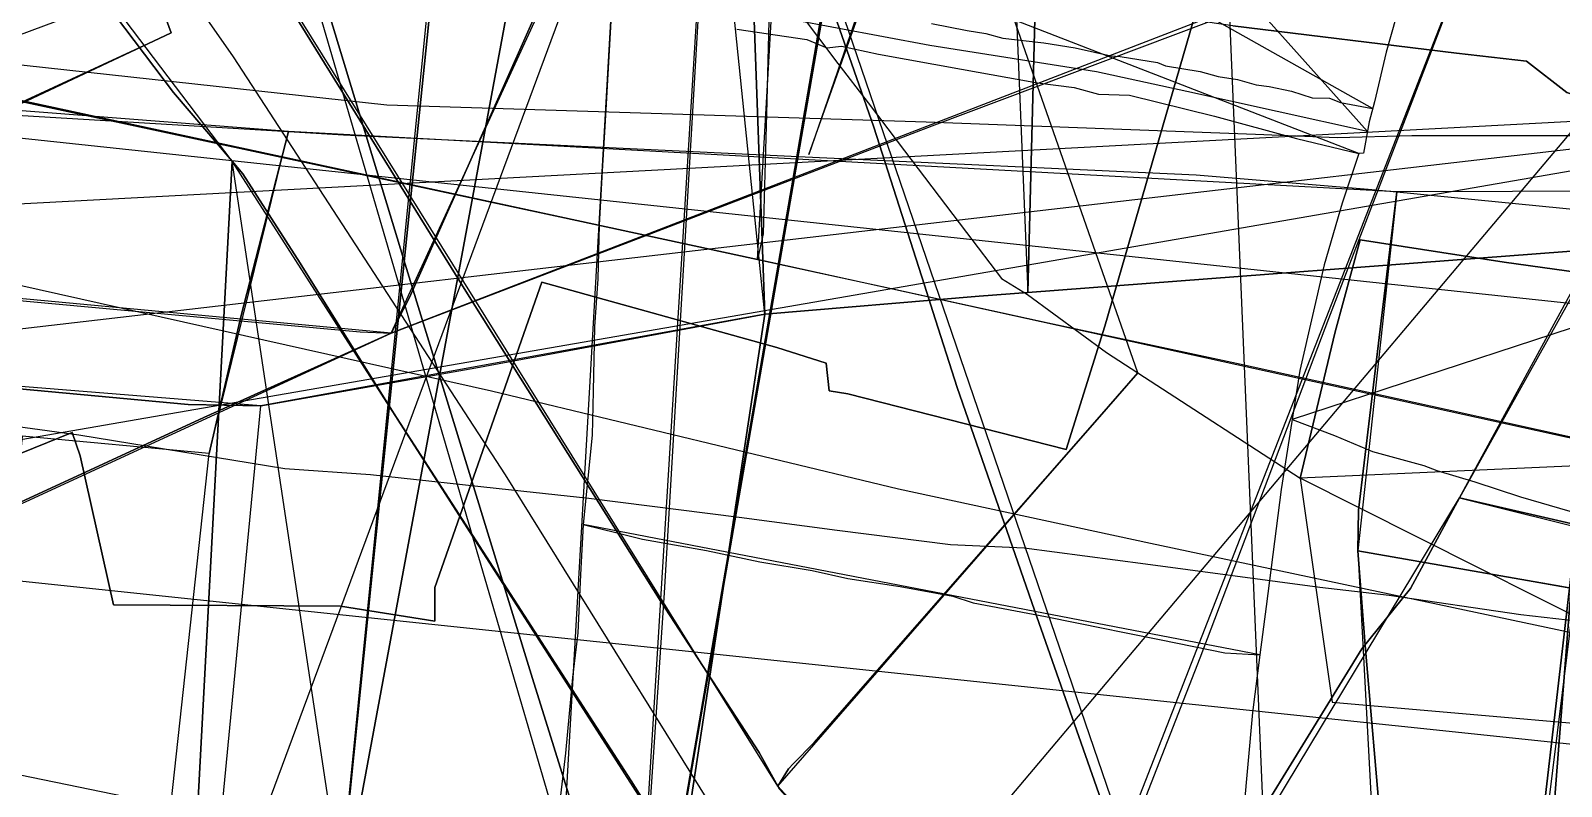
# Model space of a CAD drawing. Extents: x -6790 to 12600, y -1098 to 2171.
# Drawn here: x 172.6 to 247.7, y 288.8 to 325.9 of the extents above; entities that cross this region are included whole.
import ezdxf

# ---------------------------------------------------------------- set-up
doc = ezdxf.new("R2010")
doc.units = 0

msp = doc.modelspace()

# ---------------------------------------------------------------- linework, layer by layer
for points in [[(176.799, 621.354), (124.503, 587.195), (132.295, 497.385), (161.335, 500.87), (161.789, 393.97), (162.139, 309.203), (180.292, 307.508), (183.861, 307.442), (194.41, 309.318), (208.589, 311.94), (207.26, 348.47), (204.83, 421.273), (202.567, 495.926), (172.831, 504.27), (174.373, 546.426), (176.799, 621.354)], [(176.799, 621.354), (174.373, 546.426), (172.831, 504.27), (202.567, 495.926), (204.83, 421.273), (207.26, 348.47), (208.589, 311.94), (176.799, 621.354)], [(176.799, 621.354), (195.163, 616.672), (209.08, 613.341), (209.489, 607.653), (212.137, 557.979), (215.453, 500.954), (223.302, 499.559), (222.815, 464.58), (222.289, 409.28), (222.118, 385.626), (221.952, 331.559), (221.478, 313.005), (219.103, 312.825), (208.589, 311.94), (207.26, 348.47), (204.83, 421.273), (202.567, 495.926), (172.831, 504.27), (174.373, 546.426), (176.799, 621.354)], [(221.478, 313.005), (221.952, 331.559), (222.118, 385.626), (222.289, 409.28), (222.815, 464.58), (223.302, 499.559), (215.453, 500.954), (212.137, 557.979), (209.489, 607.653), (209.08, 613.341), (221.478, 313.005)], [(280.23, 555.874), (266.622, 485.069), (259.866, 448.662), (254.401, 421.172), (257.881, 385.103), (252.679, 340.689), (248.636, 303.439), (243.894, 262.47), (280.23, 555.874)], [(136.758, 429.073), (144.348, 427.381), (183.178, 420.48), (210.71, 415.366), (210.295, 408.933), (208.466, 380.284), (203.636, 298.258), (201.862, 271.648), (201.571, 267.292), (192.979, 267.806), (142.632, 273.942), (136.89, 274.642), (136.919, 306.498), (136.919, 332.277), (136.919, 380.949), (136.758, 429.073)], [(226.333, 412.573), (225.752, 409.887), (219.736, 375.265), (207.258, 302.874), (194.878, 231.137), (172.836, 234.941), (150.072, 238.894), (147.818, 239.234), (148.862, 249.088), (151.729, 272.435), (155.125, 300.838), (158.436, 327.904), (160.503, 344.977), (161.614, 354.362), (162.016, 354.43), (162.216, 355.235), (162.531, 364.492), (164.257, 415.133), (164.309, 416.754), (166.728, 416.676), (179.657, 415.868), (186.03, 415.42), (226.333, 412.573)], [(210.71, 415.366), (210.295, 408.933), (208.466, 380.284), (203.636, 298.258), (201.862, 271.648), (210.71, 415.366)], [(226.333, 412.573), (225.752, 409.887), (219.736, 375.265), (207.258, 302.874), (194.878, 231.137), (226.333, 412.573)], [(226.333, 412.573), (238.915, 411.685), (276.746, 408.698), (280.736, 408.297), (279.772, 401.1), (275.269, 367.113), (272.238, 343.181), (272.076, 342.696), (271.914, 342.21), (268.655, 319.716), (264.718, 292.906), (264.157, 289.861), (251.5, 292.427), (238.341, 224.172), (234.66, 224.601), (206.859, 229.069), (194.878, 231.137), (207.258, 302.874), (219.736, 375.265), (225.752, 409.887), (226.333, 412.573)], [(157.928, 399.411), (172.478, 397.108), (196.683, 393.276), (198.606, 392.913), (192.079, 326.144), (189.255, 298.574), (186.394, 270.209), (169.978, 268.835), (168.919, 268.747), (148.632, 267.729), (145.681, 267.622), (145.807, 273.87), (147.415, 292.943), (150.17, 319.954), (150.126, 321.43), (153.038, 352.225), (157.928, 399.411)], [(198.606, 392.913), (192.079, 326.144), (189.255, 298.574), (186.394, 270.209), (198.606, 392.913)], [(90.869, 291.694), (104.988, 298.063), (138.482, 313.191), (175.638, 326.992), (192.783, 334.476), (219.853, 344.774), (235.884, 350.453), (247.243, 354.859), (258.708, 360.061), (271.394, 363.829), (292.467, 367.704), (312.956, 372.11), (328.402, 373.702), (346.025, 377.736), (364.444, 380.815), (370.813, 382.142), (383.128, 384.106), (406.855, 379.913), (443.799, 374.233), (474.532, 369.244), (488.97, 366.855), (506.481, 363.824), (90.869, 291.694)], [(90.869, 291.694), (104.988, 298.063), (138.482, 313.191), (175.638, 326.992), (192.783, 334.476), (219.853, 344.774), (235.884, 350.453), (247.243, 354.859), (258.708, 360.061), (271.394, 363.829), (292.467, 367.704), (312.956, 372.11), (328.402, 373.702), (346.025, 377.736), (364.444, 380.815), (370.813, 382.142), (383.128, 384.106), (406.855, 379.913), (443.799, 374.233), (474.532, 369.244), (488.97, 366.855), (506.481, 363.824), (90.869, 291.694)], [(109.644, 362.678), (139.856, 360.283), (146.541, 359.707), (148.008, 368.545), (155.29, 368.921), (167.791, 369.388), (182.76, 369.914), (196.014, 370.426), (207.178, 368.801), (208.698, 368.489), (209.93, 367.59), (211.225, 367.116), (208.898, 330.91), (208.656, 321.783), (208.499, 315.891), (208.224, 314.629), (208, 314.678), (180.052, 320.716), (162.528, 324.503), (133.88, 330.693), (119.907, 333.554), (104.3, 336.516), (90.597, 339.853), (109.644, 362.678)], [(197.314, 370.839), (200.833, 360.279), (203.5, 352.273), (206.393, 343.835), (208.567, 337.178), (211.648, 327.706), (213.922, 321.124), (216.411, 313.361), (216.825, 312.07), (218.021, 308.352), (221.81, 297.412), (226.16, 285.017), (233.751, 263.97), (238.848, 249.353), (197.314, 370.839)], [(211.225, 367.116), (208.898, 330.91), (208.656, 321.783), (208.499, 315.891), (208.224, 314.629), (211.225, 367.116)], [(310.818, 350.153), (308.564, 350.612), (297.798, 353.738), (297.141, 356.051), (270.409, 358.615), (252.464, 360.265), (211.554, 366.995), (211.225, 367.116), (208.898, 330.91), (208.656, 321.783), (208.499, 315.891), (208.224, 314.629), (214.341, 313.296), (222.48, 311.514), (231.724, 309.54), (242.05, 307.262), (253.896, 304.649), (270.619, 300.999), (301.168, 294.212), (305.41, 293.254), (305.717, 296.835), (308.735, 326.292), (310.818, 350.153)], [(175.208, 366.212), (178.276, 356.492), (184.236, 336.499), (190.944, 314.393), (197.179, 294.057), (202.26, 277.804), (211.676, 246.997), (211.804, 246.307), (211.587, 246.011), (212.139, 243.903), (211.162, 243.146), (175.208, 366.212)], [(207.642, 348.851), (205.082, 343.804), (197.63, 327.314), (191.156, 312.758), (190.243, 311.019), (216.793, 321.187), (237.258, 328.922), (243.919, 331.763), (248.018, 342.91), (253.865, 357.511), (255.367, 361.963), (245.578, 363.008), (223.84, 365.244), (218.032, 365.842), (215.621, 366.229), (214.477, 364.082), (208.124, 349.8), (207.642, 348.851)], [(207.642, 348.851), (205.082, 343.804), (197.63, 327.314), (191.156, 312.758), (190.243, 311.019), (216.793, 321.187), (237.258, 328.922), (243.919, 331.763), (248.018, 342.91), (253.865, 357.511), (255.367, 361.963), (245.578, 363.008), (223.84, 365.244), (218.032, 365.842), (215.621, 366.229), (214.477, 364.082), (208.124, 349.8), (207.642, 348.851)], [(279.448, 362.394), (279.22, 361.972), (264.293, 336.49), (254.79, 320.269), (252.856, 321.669), (251.357, 318.532), (242.656, 302.936), (249.182, 301.415), (269.073, 296.48), (276.114, 294.613), (278.318, 298.009), (290.15, 317.092), (299.974, 333.632), (307.154, 345.718), (308.577, 347.738), (308.814, 348.101), (302.98, 350.886), (289.132, 357.511), (279.448, 362.394)], [(266.31, 342.446), (238.969, 349.548), (217.397, 355.138), (201.902, 359.058), (189.761, 293.463), (183.137, 257.742), (179.683, 239.689), (266.31, 342.446)], [(190.243, 311.019), (191.156, 312.758), (197.63, 327.314), (205.082, 343.804), (207.642, 348.851), (204.882, 349.669), (195.682, 351.836), (179.777, 354.984), (176.719, 355.692), (169.378, 353.093), (161.143, 350.113), (158.661, 349.215), (150.075, 346.216), (141.451, 343.333), (132.163, 339.812), (127.066, 338.097), (121.816, 321.78), (120.446, 317.521), (172.548, 312.572), (188.727, 311.081), (190.243, 311.019)], [(190.243, 311.019), (191.156, 312.758), (197.63, 327.314), (205.082, 343.804), (207.642, 348.851), (204.882, 349.669), (195.682, 351.836), (179.777, 354.984), (176.719, 355.692), (169.378, 353.093), (161.143, 350.113), (158.661, 349.215), (150.075, 346.216), (141.451, 343.333), (132.163, 339.812), (127.066, 338.097), (121.816, 321.78), (120.446, 317.521), (172.548, 312.572), (188.727, 311.081), (190.243, 311.019)], [(211.613, 352.751), (211.498, 352.014), (212.101, 343.266), (212.336, 339.768), (212.462, 336.605), (209.694, 335.624), (207.605, 335.162), (206.968, 334.852), (208.986, 329.714), (209.762, 327.943), (210.218, 326.835), (212.165, 324.249), (213.646, 322.317), (215.08, 320.446), (218.481, 315.952), (220.189, 313.7), (221.466, 312.916), (225.339, 310.056), (226.878, 309.06), (211.613, 352.751)], [(207.642, 348.851), (205.082, 343.804), (197.63, 327.314), (191.156, 312.758), (190.243, 311.019), (207.642, 348.851)], [(207.642, 348.851), (205.082, 343.804), (197.63, 327.314), (191.156, 312.758), (190.243, 311.019), (207.642, 348.851)], [(161.795, 346.686), (162.348, 345.618), (168.588, 337.354), (179.566, 322.827), (182.443, 319.457), (161.795, 346.686)], [(175.718, 342.652), (175.845, 342.551), (180.848, 334.181), (193.919, 313.071), (203.484, 297.841), (208.31, 290.424), (209.222, 288.776), (175.718, 342.652)], [(218.74, 342.289), (213.396, 327.467), (210.748, 319.778), (218.74, 342.289)], [(90.597, 339.853), (104.3, 336.516), (119.907, 333.554), (133.88, 330.693), (162.528, 324.503), (180.052, 320.716), (208, 314.678), (208.224, 314.629), (90.597, 339.853)], [(190.243, 311.019), (216.793, 321.187), (237.258, 328.922), (243.919, 331.763), (236.24, 311.709), (229.929, 295.059), (222.618, 276.32), (219.996, 270.415), (195.618, 277.28), (172.367, 283.582), (150.698, 289.911), (147.265, 291.172), (162, 298.074), (181.063, 306.87), (190.243, 311.019)], [(190.243, 311.019), (216.793, 321.187), (237.258, 328.922), (243.919, 331.763), (236.24, 311.709), (229.929, 295.059), (222.618, 276.32), (219.996, 270.415), (195.618, 277.28), (172.367, 283.582), (150.698, 289.911), (147.265, 291.172), (162, 298.074), (181.063, 306.87), (190.243, 311.019)], [(190.243, 311.019), (216.793, 321.187), (237.258, 328.922), (243.919, 331.763), (190.243, 311.019)], [(190.243, 311.019), (216.793, 321.187), (237.258, 328.922), (243.919, 331.763), (190.243, 311.019)], [(243.919, 331.763), (236.24, 311.709), (229.929, 295.059), (222.618, 276.32), (219.996, 270.415), (243.919, 331.763)], [(243.919, 331.763), (236.24, 311.709), (229.929, 295.059), (222.618, 276.32), (219.996, 270.415), (243.919, 331.763)], [(71.979, 280.144), (70.543, 286.766), (89.402, 294.749), (107.311, 303.5), (111.201, 304.812), (130.083, 311.822), (133.123, 313.072), (135.358, 313.991), (139.377, 315.643), (155.228, 321.568), (173.179, 328.262), (177.869, 330.078), (179.458, 325.764), (161.883, 317.481), (159.946, 316.716), (143.919, 310.99), (133.24, 307.076), (124.518, 304.085), (110.697, 299.279), (107.587, 297.832), (101.9, 294.929), (93.015, 290.242), (71.979, 280.144)], [(109.881, 329.06), (129.254, 329.393), (148.46, 327.435), (158.25, 326.227), (169.082, 324.519), (190.038, 322.228), (216.492, 321.394), (232.66, 320.776), (236.68, 320.612), (240.316, 320.722), (252.785, 320.722), (274.194, 320.913), (299.404, 321.241), (313.922, 321.46), (329.59, 322.417), (349.386, 323.729), (367.049, 325.014), (383.974, 325.425), (401.911, 326.272), (419.984, 327.147), (437.21, 328.186), (451.647, 328.596), (456.02, 328.398), (109.881, 329.06)], [(116.869, 326.218), (127.816, 325.202), (145.353, 323.644), (158.482, 322.621), (166.435, 322.048), (185.214, 320.914), (116.869, 326.218)], [(181.327, 305.103), (172.143, 305.958), (163.214, 306.789), (162.755, 306.833), (152.695, 307.781), (152.418, 307.807), (130.977, 309.71), (117.275, 311.093), (117.275, 316.577), (116.869, 326.218), (127.816, 325.202), (145.353, 323.644), (158.482, 322.621), (166.435, 322.048), (185.214, 320.914), (182.879, 311.815), (181.327, 305.103)], [(181.327, 305.103), (172.143, 305.958), (163.214, 306.789), (162.755, 306.833), (152.695, 307.781), (152.418, 307.807), (130.977, 309.71), (117.275, 311.093), (117.275, 316.577), (116.869, 326.218), (127.816, 325.202), (145.353, 323.644), (158.482, 322.621), (166.435, 322.048), (185.214, 320.914), (182.879, 311.815), (181.327, 305.103)], [(179.458, 325.764), (161.883, 317.481), (159.946, 316.716), (179.458, 325.764)], [(147.265, 291.172), (135.17, 292.137), (122.539, 292.996), (71.914, 316.376), (84.921, 321.75), (102.247, 319.487), (120.446, 317.521), (172.548, 312.572), (188.727, 311.081), (190.243, 311.019), (181.063, 306.87), (162, 298.074), (147.265, 291.172)], [(147.265, 291.172), (135.17, 292.137), (122.539, 292.996), (71.914, 316.376), (84.921, 321.75), (102.247, 319.487), (120.446, 317.521), (172.548, 312.572), (188.727, 311.081), (190.243, 311.019), (181.063, 306.87), (162, 298.074), (147.265, 291.172)], [(252.856, 321.669), (251.357, 318.532), (242.656, 302.936), (252.856, 321.669)], [(185.214, 320.914), (182.879, 311.815), (181.327, 305.103), (185.214, 320.914)], [(185.214, 320.914), (187.918, 320.751), (210.56, 319.676), (229.743, 318.786), (238.179, 318.086), (239.592, 317.948), (185.214, 320.914)], [(182.443, 319.457), (180.514, 283.245), (179.408, 262.486), (178.703, 244.731), (178.022, 228.532), (177.135, 212.298), (176.656, 203.486), (197.973, 203.646), (206.356, 203.671), (205.426, 179.717), (205.023, 169.362), (182.443, 319.457)], [(182.443, 319.457), (182.971, 318.838), (185.793, 314.443), (190.371, 307.109), (202.021, 289.034), (208.637, 278.577), (182.443, 319.457)], [(237.682, 300.326), (237.708, 302.315), (238.825, 311.625), (239.592, 317.948), (237.682, 300.326)], [(239.592, 317.948), (246.401, 317.284), (249.552, 316.968), (257.096, 317.002), (266.13, 317.21), (272.168, 317.339), (281.048, 317.514), (292.433, 317.722), (302.911, 317.907), (307.678, 318.146), (239.592, 317.948)], [(289.56, 283.311), (265.734, 281.432), (246.688, 279.841), (249.426, 315.129), (287.99, 318.311), (288.688, 309.857), (289.56, 283.311)], [(120.446, 317.521), (172.548, 312.572), (188.727, 311.081), (190.243, 311.019), (120.446, 317.521)], [(120.446, 317.521), (172.548, 312.572), (188.727, 311.081), (190.243, 311.019), (120.446, 317.521)], [(234.849, 303.898), (236.562, 311.085), (237.784, 315.588), (244.856, 314.491), (255.91, 312.961), (267.581, 311.239), (277.578, 309.834), (282.168, 309.189), (299.395, 306.768), (234.849, 303.898)], [(246.688, 279.841), (233.057, 278.804), (208.379, 276.825), (203.193, 276.409), (208.589, 311.94), (219.103, 312.825), (221.478, 313.005), (249.426, 315.129), (246.688, 279.841)], [(208.224, 314.629), (214.341, 313.296), (222.48, 311.514), (231.724, 309.54), (242.05, 307.262), (253.896, 304.649), (270.619, 300.999), (301.168, 294.212), (305.41, 293.254), (208.224, 314.629)], [(208.589, 311.94), (219.103, 312.825), (221.478, 313.005), (208.589, 311.94)], [(183.861, 307.442), (194.41, 309.318), (208.589, 311.94), (203.193, 276.409), (203.155, 276.159), (198.993, 220.321), (196.724, 187.874), (196.883, 186.824), (183.354, 182.013), (182.543, 181.67), (172.039, 184.542), (183.861, 307.442)], [(183.861, 307.442), (194.41, 309.318), (208.589, 311.94), (183.861, 307.442)], [(190.243, 311.019), (181.063, 306.87), (162, 298.074), (147.265, 291.172), (190.243, 311.019)], [(190.243, 311.019), (181.063, 306.87), (162, 298.074), (147.265, 291.172), (190.243, 311.019)], [(183.861, 307.442), (180.292, 307.508), (162.139, 309.203), (151.232, 191.261), (156.033, 188.771), (170.613, 184.932), (172.039, 184.542), (183.861, 307.442)], [(162.139, 309.203), (180.292, 307.508), (183.861, 307.442), (162.139, 309.203)], [(226.878, 309.06), (224.882, 306.772), (216.074, 296.71), (210.998, 290.911), (209.994, 289.881), (209.743, 289.619), (209.222, 288.776), (226.878, 309.06)], [(168.388, 273.005), (177.85, 273.216), (181.327, 305.103), (172.143, 305.958), (171.472, 298.746), (168.388, 273.005)], [(168.388, 273.005), (177.85, 273.216), (181.327, 305.103), (172.143, 305.958), (171.472, 298.746), (168.388, 273.005)], [(234.849, 303.898), (236.409, 292.891), (255.951, 291.194), (278.65, 289.322), (285.874, 288.718), (287.183, 277.878), (287.37, 277.472), (234.849, 303.898)], [(242.656, 302.936), (240.266, 298.473), (237.878, 295.513), (229.717, 282.233), (224.274, 273.702), (221.86, 270.065), (210.564, 250.481), (207.99, 245.648), (205.795, 241.802), (242.656, 302.936)], [(242.656, 302.936), (249.182, 301.415), (269.073, 296.48), (276.114, 294.613), (262.3, 273.332), (241.265, 240.976), (240.995, 240.984), (234.53, 241.081), (212.559, 241.529), (205.795, 241.802), (207.99, 245.648), (210.564, 250.481), (221.86, 270.065), (224.274, 273.702), (229.717, 282.233), (237.878, 295.513), (240.266, 298.473), (242.656, 302.936)], [(276.114, 294.613), (269.073, 296.48), (249.182, 301.415), (242.656, 302.936), (276.114, 294.613)], [(199.674, 301.626), (201.344, 301.204), (202.575, 300.892), (205.714, 300.335), (208.343, 299.779), (210.908, 299.353), (212.652, 298.964), (215.225, 298.58), (217.808, 298.102), (218.811, 297.772), (222.356, 297.105), (225.338, 296.5), (225.989, 296.368), (228.027, 295.954), (231.156, 295.319), (232.869, 295.214), (199.674, 301.626)], [(238.871, 277.954), (238.863, 280.027), (238.829, 286.383), (238.032, 295.681), (237.682, 300.326), (238.871, 277.954)], [(237.682, 300.326), (247.688, 298.583), (250.627, 298.038), (237.682, 300.326)], [(248.448, 277.676), (238.871, 277.954), (238.863, 280.027), (238.829, 286.383), (238.032, 295.681), (237.682, 300.326), (247.688, 298.583), (250.627, 298.038), (249.158, 285.035), (248.626, 279.519), (248.448, 277.676)], [(248.448, 277.676), (238.871, 277.954), (238.863, 280.027), (238.829, 286.383), (238.032, 295.681), (237.682, 300.326), (247.688, 298.583), (250.627, 298.038), (249.158, 285.035), (248.626, 279.519), (248.448, 277.676)], [(209.222, 288.776), (209.307, 288.624), (214.02, 283.38), (229.706, 266.274), (246.684, 247.583), (249.894, 243.995), (250.307, 243.572), (209.222, 288.776)]]:
    msp.add_lwpolyline(points, close=True)
for points in [[(273.011, 566.769), (271.238, 558.736), (267.267, 540.288), (259.546, 503.557), (258.891, 500.822), (256.872, 459.622), (253.767, 402.415), (252.205, 369.351), (251.312, 350.613), (249.68, 316.396), (249.426, 315.129), (221.478, 313.005), (221.952, 331.559), (222.118, 385.626), (222.289, 409.28), (222.815, 464.58), (223.302, 499.559), (215.453, 500.954), (212.137, 557.979), (209.489, 607.653)], [(295.527, 254.346), (282.987, 256.267), (282.987, 256.267), (275.18, 257.406), (243.894, 262.47), (248.636, 303.439), (252.679, 340.689), (257.881, 385.103), (254.401, 421.172), (259.866, 448.662), (266.622, 485.069), (280.23, 555.874), (288.74, 549.561), (289.133, 549.075), (291.654, 548.335), (311.75, 543.988)], [(269.474, 370.142), (262.534, 343.426), (256.466, 317.891), (245.421, 273.547), (238.81, 247.23), (235.874, 235.519), (235.255, 231.251), (235.157, 228.091), (235.641, 225.443), (223.7, 509.595)], [(93.576, 482.584), (238.147, 320.912), (238.147, 320.912), (229.289, 322.869), (224.86, 323.848), (216.679, 325.127), (207.586, 326.836), (201.311, 328.016), (199.344, 329.657), (196.134, 334.392), (193.179, 339.102), (190.181, 340.422), (185.066, 342.342), (175.072, 345.941), (169.753, 347.857), (167.83, 349.88), (165.261, 356.222), (162.551, 362), (159.247, 366.448), (155.235, 371.265)], [(146.37, 394.556), (159.266, 365.447), (166.354, 349.384), (171.331, 340.561), (182.492, 324.574), (195.84, 304.062), (209.113, 282.72), (222.234, 268.543), (239.642, 249.061), (248.921, 239.037), (252.77, 232.06), (260.669, 214.258), (267.164, 193.528), (273.018, 181.219), (279.875, 175.926), (302.288, 163.737)], [(257.881, 385.103), (252.679, 340.689), (248.636, 303.439), (243.894, 262.47), (230.9, 264.724), (226.733, 265.552), (226.238, 265.651), (204.249, 268.197), (196.715, 269.136), (193.146, 269.428), (186.394, 270.209), (189.255, 298.574), (192.079, 326.144), (198.606, 392.913)], [(180.633, 387.376), (177.044, 366.538), (171.331, 339.911), (171.331, 339.911), (162.378, 308.583), (154.879, 281.596), (146.704, 251.73), (179.683, 239.689), (183.137, 257.742), (189.761, 293.463), (201.902, 359.058), (217.397, 355.138), (238.969, 349.548), (266.31, 342.446), (269.794, 356.599), (269.92, 356.553), (274.285, 376.674)], [(255.123, 238.901), (251.089, 242.772), (250.307, 243.572), (249.894, 243.995), (246.684, 247.583), (229.706, 266.274), (214.02, 283.38), (209.307, 288.624), (209.222, 288.776), (208.31, 290.424), (203.484, 297.841), (193.919, 313.071), (180.848, 334.181), (175.845, 342.551), (175.718, 342.652), (175.231, 343.041), (171.815, 351.402), (159.05, 384.13)], [(208.466, 380.284), (203.636, 298.258), (201.862, 271.648), (201.571, 267.292), (223.672, 265.969), (259.291, 264.316), (259.78, 263.735), (266.548, 255.079), (274.203, 245.258), (273.473, 252.964), (273.412, 255.947), (273.314, 257.106), (273.071, 264.492), (271.986, 297.377), (271.222, 321.432), (271.417, 323.419), (271.525, 333.221), (272.074, 355.061), (272.17, 359.763), (272.56, 379.096)], [(559.298, 356.173), (85.187, 301.129), (85.187, 301.129), (100.686, 307.605), (132.216, 322.733), (156.049, 331.81), (172.981, 338.339), (200.264, 348.424), (224.628, 357.341), (235.722, 361.535), (254.3, 369.656), (269.322, 372.894), (290.129, 376.344), (302.178, 378.998)], [(559.298, 356.173), (85.187, 301.129), (85.187, 301.129), (100.686, 307.605), (132.216, 322.733), (156.049, 331.81), (172.981, 338.339), (200.264, 348.424), (224.628, 357.341), (235.722, 361.535), (254.3, 369.656), (269.322, 372.894), (290.129, 376.344), (302.178, 378.998)], [(213.113, 232.871), (211.074, 240.322), (210.217, 242.414), (211.162, 243.146), (212.139, 243.903), (211.587, 246.011), (211.804, 246.307), (211.676, 246.997), (202.26, 277.804), (197.179, 294.057), (190.944, 314.393), (184.236, 336.499), (178.276, 356.492), (175.208, 366.212), (173.494, 371.82)], [(197.314, 370.839), (200.833, 360.279), (203.5, 352.273), (206.393, 343.835), (208.567, 337.178), (211.648, 327.706), (213.922, 321.124), (216.411, 313.361), (216.825, 312.07), (218.021, 308.352), (221.81, 297.412), (226.16, 285.017), (233.751, 263.97), (238.848, 249.353), (251.977, 252.303), (301.322, 263.655)], [(151.953, 369.299), (155.618, 362.201), (156.863, 359.812), (157.007, 358.629), (157.103, 357.973), (158.046, 354.679), (158.974, 353.08), (159.902, 351.48), (160.344, 350.234), (160.787, 348.989), (161.795, 346.686), (162.348, 345.618), (168.588, 337.354), (179.566, 322.827), (182.443, 319.457), (182.971, 318.838), (185.793, 314.443), (190.371, 307.109), (202.021, 289.034), (208.637, 278.577), (210.821, 276.527), (221.562, 264.717), (234.084, 251.238), (246.71, 237.605)], [(216.758, 326.214), (218.511, 325.863), (219.426, 325.722), (220.251, 325.496), (222.269, 325.261), (223.802, 325.025), (225.558, 324.627), (226.007, 324.599), (227.847, 324.292), (228.234, 324.132), (229.938, 323.853), (230.829, 323.605), (231.775, 323.464), (232.691, 323.21), (233.317, 323.12), (234.416, 322.888), (235.434, 322.559), (236.28, 322.543), (236.83, 322.336), (238.402, 322.034), (162.595, 364.67)], [(235.641, 225.443), (239.627, 239.888), (246.227, 262.967), (259.936, 316.56), (266.31, 342.446), (238.969, 349.548), (217.397, 355.138), (201.902, 359.058), (189.761, 293.463), (183.137, 257.742), (179.683, 239.689), (181.375, 239.13)], [(161.883, 317.481), (179.458, 325.764), (177.869, 330.078), (175.33, 336.972), (169.164, 354.503)], [(166.117, 239.087), (208.852, 354.395)], [(178.022, 228.532), (178.703, 244.731), (179.408, 262.486), (180.514, 283.245), (182.443, 319.457), (179.566, 322.827), (168.588, 337.354), (162.348, 345.618), (161.795, 346.686), (160.787, 348.989), (160.344, 350.234), (158.385, 342.755), (155.107, 328.69), (154.253, 311.903), (152.598, 275.779), (150.787, 242.668), (148.98, 212.636)], [(207.212, 325.94), (210.639, 325.425), (211.621, 325.016), (212.35, 325.109), (214.156, 324.716), (218.229, 323.98), (221.96, 323.306), (223.761, 323.073), (224.954, 322.751), (226.468, 322.701), (230.649, 321.658), (234.672, 320.573), (237.721, 319.827), (167.952, 346.894)], [(184.236, 336.499), (190.944, 314.393), (197.179, 294.057), (202.26, 277.804), (211.676, 246.997), (211.804, 246.307), (211.587, 246.011), (212.139, 243.903), (211.162, 243.146), (216.735, 244.46), (236.883, 248.751), (238.848, 249.353), (238.848, 249.353), (233.751, 263.97), (226.16, 285.017), (221.81, 297.412), (218.021, 308.352), (216.825, 312.07), (216.411, 313.361), (213.922, 321.124), (211.648, 327.706)], [(264.293, 336.49), (254.79, 320.269), (252.856, 321.669), (250.486, 322.216), (249.155, 322.408), (247.925, 322.826), (245.951, 324.36), (242.522, 324.755), (231.545, 326.097)], [(210.218, 326.835), (212.165, 324.249), (213.646, 322.317), (215.08, 320.446), (218.481, 315.952), (220.189, 313.7), (221.466, 312.916), (225.339, 310.056), (226.878, 309.06), (224.882, 306.772), (216.074, 296.71), (210.998, 290.911), (209.994, 289.881), (209.743, 289.619), (209.222, 288.776), (208.31, 290.424), (203.484, 297.841), (193.919, 313.071), (180.848, 334.181)], [(243.919, 331.763), (236.24, 311.709), (229.929, 295.059), (222.618, 276.32), (219.996, 270.415), (245.033, 259.077), (246.873, 258.363), (246.873, 258.363), (255.512, 255.014), (266.409, 251.065), (268.85, 250.094), (269.735, 251.993), (271.433, 256.309), (276.15, 268.184), (279.075, 275.731), (282.032, 283.003), (285.48, 291.572), (287.005, 295.257), (293.497, 311.832), (297.386, 321.759)], [(243.919, 331.763), (236.24, 311.709), (229.929, 295.059), (222.618, 276.32), (219.996, 270.415), (245.033, 259.077), (246.873, 258.363), (246.873, 258.363), (255.512, 255.014), (266.409, 251.065), (268.85, 250.094), (269.735, 251.993), (271.433, 256.309), (276.15, 268.184), (279.075, 275.731), (282.032, 283.003), (285.48, 291.572), (287.005, 295.257), (293.497, 311.832), (297.386, 321.759)], [(811.441, 252.44), (77.961, 330.604), (77.961, 330.604), (122.825, 322.182), (148.197, 318.234), (158.59, 316.376), (195.167, 308.189), (215.14, 303.37), (227.506, 300.7), (251.543, 295.59), (270.819, 291.933), (304.203, 283.34)], [(239.802, 327.431), (239.059, 324.804), (238.488, 322.366), (238.234, 321.381), (237.949, 319.848), (237.721, 319.827), (236.912, 317.4), (236.029, 314.367), (234.824, 309.185), (233.91, 303.339), (233.173, 297.586), (232.869, 295.214), (232.506, 292.383), (232.072, 287.491)], [(269.724, 327.354), (268.814, 319.101), (267.86, 310.602), (266.415, 299.242), (265.793, 294.934), (264.465, 295.113), (262.706, 295.243), (255.402, 296.065), (245.668, 297.19), (239.215, 298.127), (235.804, 298.531), (227.26, 299.67), (221.297, 300.456), (217.699, 300.629), (212.125, 301.321), (207.33, 301.963), (199.947, 302.893), (196.147, 303.304), (189.239, 304.061), (185.036, 304.357), (174.934, 306.001), (168.574, 306.866)], [(196.046, 239.296), (201.058, 326.925)], [(201.058, 326.925), (200.876, 323.721), (200.792, 322.254), (200.605, 318.969), (200.455, 316.338), (200.394, 313.679), (200.222, 311.315), (200.156, 308.171), (200.11, 306.006), (199.674, 301.626), (199.533, 299.155), (199.4, 296.301), (199.143, 294.108), (198.811, 290.395), (198.52, 288.033)], [(210.218, 326.835), (212.165, 324.249), (213.646, 322.317), (215.08, 320.446), (218.481, 315.952), (220.189, 313.7), (221.466, 312.916), (225.339, 310.056), (226.878, 309.06), (234.849, 303.898), (236.562, 311.085), (237.784, 315.588), (244.856, 314.491), (255.91, 312.961), (267.581, 311.239), (277.578, 309.834), (282.168, 309.189), (299.395, 306.768)], [(159.946, 316.716), (252.856, 321.669), (252.856, 321.669), (250.486, 322.216), (249.155, 322.408), (247.925, 322.826), (245.951, 324.36), (242.522, 324.755), (231.545, 326.097), (229.616, 326.379), (225.259, 311.363), (223.368, 305.307), (212.646, 308.03), (211.735, 308.179), (211.586, 309.538), (209.167, 310.316), (197.634, 313.514), (192.398, 298.525), (192.39, 296.872), (187.768, 297.609), (176.621, 297.67), (174.985, 304.992), (174.596, 306.137), (171.487, 304.869)], [(231.545, 326.097), (242.522, 324.755), (245.951, 324.36), (247.925, 322.826), (249.155, 322.408), (250.486, 322.216), (252.856, 321.669), (251.357, 318.532), (242.656, 302.936), (240.266, 298.473), (237.878, 295.513), (229.717, 282.233), (224.274, 273.702), (221.86, 270.065), (210.564, 250.481), (207.99, 245.648), (205.795, 241.802), (200.436, 242.018), (197.179, 241.822), (191.631, 242.063), (173.748, 243.046), (163.656, 243.64)], [(229.616, 326.379), (225.259, 311.363), (223.368, 305.307), (212.646, 308.03), (211.735, 308.179), (211.586, 309.538), (209.167, 310.316), (197.634, 313.514), (192.398, 298.525), (192.39, 296.872), (187.768, 297.609), (176.621, 297.67), (174.985, 304.992), (174.596, 306.137), (171.487, 304.869)], [(171.487, 304.869), (174.596, 306.137), (174.985, 304.992), (176.621, 297.67), (187.768, 297.609), (192.39, 296.872), (192.398, 298.525), (197.634, 313.514), (209.167, 310.316), (211.586, 309.538), (211.735, 308.179), (212.646, 308.03), (223.368, 305.307), (225.259, 311.363), (229.616, 326.379)], [(292.005, 325.624), (234.448, 306.776), (234.448, 306.776), (236.524, 305.994), (238.394, 305.209), (240.92, 304.511), (241.542, 304.273), (243.422, 303.714), (245.649, 302.974), (248.073, 302.268)], [(162.528, 324.503), (180.052, 320.716), (208, 314.678), (208.224, 314.629), (214.341, 313.296), (222.48, 311.514), (231.724, 309.54), (242.05, 307.262), (253.896, 304.649), (270.619, 300.999), (301.168, 294.212)], [(177.85, 273.216), (181.327, 305.103), (182.879, 311.815), (185.214, 320.914), (187.918, 320.751), (210.56, 319.676), (229.743, 318.786), (238.179, 318.086), (239.592, 317.948), (238.825, 311.625), (237.708, 302.315), (237.682, 300.326), (237.682, 300.326), (238.032, 295.681), (238.829, 286.383)], [(177.85, 273.216), (181.327, 305.103), (182.879, 311.815), (185.214, 320.914), (187.918, 320.751), (210.56, 319.676), (229.743, 318.786), (238.179, 318.086), (239.592, 317.948), (238.825, 311.625), (237.708, 302.315), (237.682, 300.326), (237.682, 300.326), (238.032, 295.681), (238.829, 286.383)], [(211.041, 235.686), (209.61, 260.792), (208.637, 278.577), (208.637, 278.577), (202.021, 289.034), (190.371, 307.109), (185.793, 314.443), (182.971, 318.838), (182.443, 319.457), (180.514, 283.245), (179.408, 262.486), (178.703, 244.731), (178.022, 228.532)], [(294.652, 301.111), (291.986, 294.889), (282.983, 294.451), (280.92, 294.144), (280.92, 294.144), (273.67, 294.977), (268.932, 295.511), (264.768, 295.981), (257.156, 296.829), (250.627, 298.038), (247.688, 298.583), (237.682, 300.326), (237.708, 302.315), (238.825, 311.625), (239.592, 317.948), (246.401, 317.284), (249.552, 316.968), (257.096, 317.002), (266.13, 317.21), (272.168, 317.339), (281.048, 317.514), (292.433, 317.722), (302.911, 317.907)], [(294.652, 301.111), (291.986, 294.889), (282.983, 294.451), (280.92, 294.144), (280.92, 294.144), (273.67, 294.977), (268.932, 295.511), (264.768, 295.981), (257.156, 296.829), (250.627, 298.038), (247.688, 298.583), (237.682, 300.326), (237.708, 302.315), (238.825, 311.625), (239.592, 317.948), (246.401, 317.284), (249.552, 316.968), (257.096, 317.002), (266.13, 317.21), (272.168, 317.339), (281.048, 317.514), (292.433, 317.722), (302.911, 317.907)], [(299.395, 306.768), (282.168, 309.189), (277.578, 309.834), (267.581, 311.239), (255.91, 312.961), (244.856, 314.491), (237.784, 315.588), (236.562, 311.085), (234.849, 303.898), (236.409, 292.891), (255.951, 291.194), (278.65, 289.322), (285.874, 288.718), (287.183, 277.878), (287.37, 277.472), (287.37, 277.472), (310.603, 274.394)], [(249.894, 243.995), (246.684, 247.583), (229.706, 266.274), (214.02, 283.38), (209.307, 288.624), (209.222, 288.776), (209.743, 289.619), (209.994, 289.881), (210.998, 290.911), (216.074, 296.71), (224.882, 306.772), (226.878, 309.06), (234.849, 303.898), (236.409, 292.891), (255.951, 291.194)], [(819.413, 230.742), (92.901, 307.155), (92.901, 307.155), (151.382, 293.108), (169.37, 289.883), (205.992, 282.358), (253.365, 272.396), (302.959, 262.577)], [(255.402, 296.065), (245.668, 297.19), (239.215, 298.127), (235.804, 298.531), (227.26, 299.67), (221.297, 300.456), (217.699, 300.629), (212.125, 301.321), (207.33, 301.963), (199.947, 302.893), (196.147, 303.304), (189.239, 304.061), (185.036, 304.357), (174.934, 306.001), (168.574, 306.866)]]:
    msp.add_lwpolyline(points)

doc.saveas('drawing.dxf')
